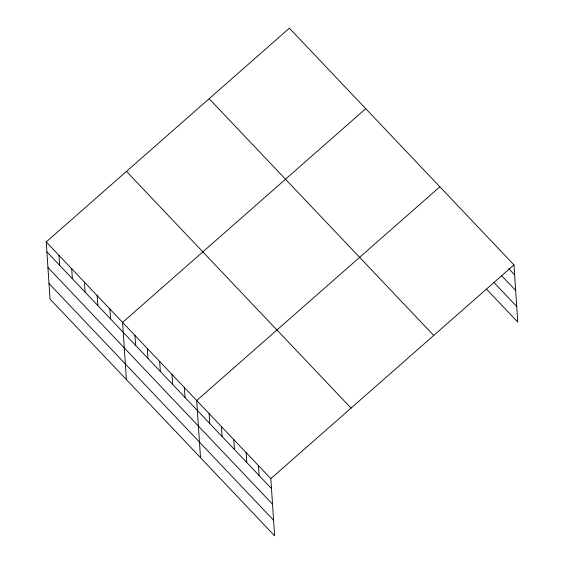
<?xml version="1.0" encoding="UTF-8"?>
<svg xmlns="http://www.w3.org/2000/svg" width="564" height="564" viewBox="0 0 564 564"><rect width="100%" height="100%" fill="white"/><g stroke="black" fill="none" stroke-linecap="round" stroke-linejoin="round"><path stroke-width="0.85" d="M46.234 241.921L270.826 478.639L274.626 535.8L50.034 299.082L46.234 241.921L289.374 28.2L513.966 264.918L517.766 322.079L486.591 289.226M365.74 108.683L122.599 322.404L126.392 379.565M439.849 186.804L196.709 400.518L200.509 457.686M270.826 478.639L513.966 264.918M508.749 268.668L514.629 274.872M501.544 275.57L515.665 290.453M493.789 282.324L516.73 306.499M209.138 98.728L433.73 335.446M126.47 171.393L351.062 408.11M46.897 251.868L271.488 488.586M47.933 267.449L272.525 504.167M48.997 283.502L273.589 520.219M258.474 465.617L259.137 475.565M246.123 452.596L246.785 462.55M233.771 439.575L234.434 449.529M221.419 426.56L222.082 436.508M209.068 413.539L209.723 423.486M184.357 387.496L185.02 397.451M172.006 374.482L172.669 384.429M159.654 361.461L160.317 371.408M147.303 348.439L147.965 358.394M134.951 335.418L135.614 345.372M109.867 308.987L110.53 318.942M97.142 295.571L97.805 305.526M84.417 282.162L85.079 292.11M71.691 268.746L72.354 278.694M58.966 255.33L59.622 265.284"/></g></svg>
